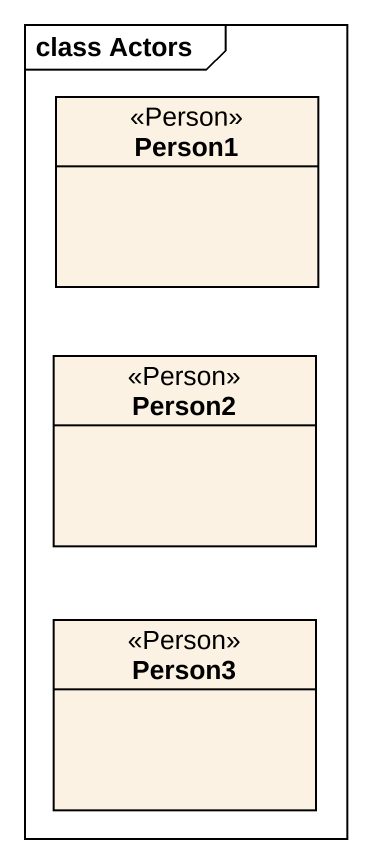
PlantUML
@startuml
mainframe class Actors
hide circle
hide empty members
class Person1 <<Person>>
class Person2 <<Person>>
class Person3 <<Person>>
@enduml
